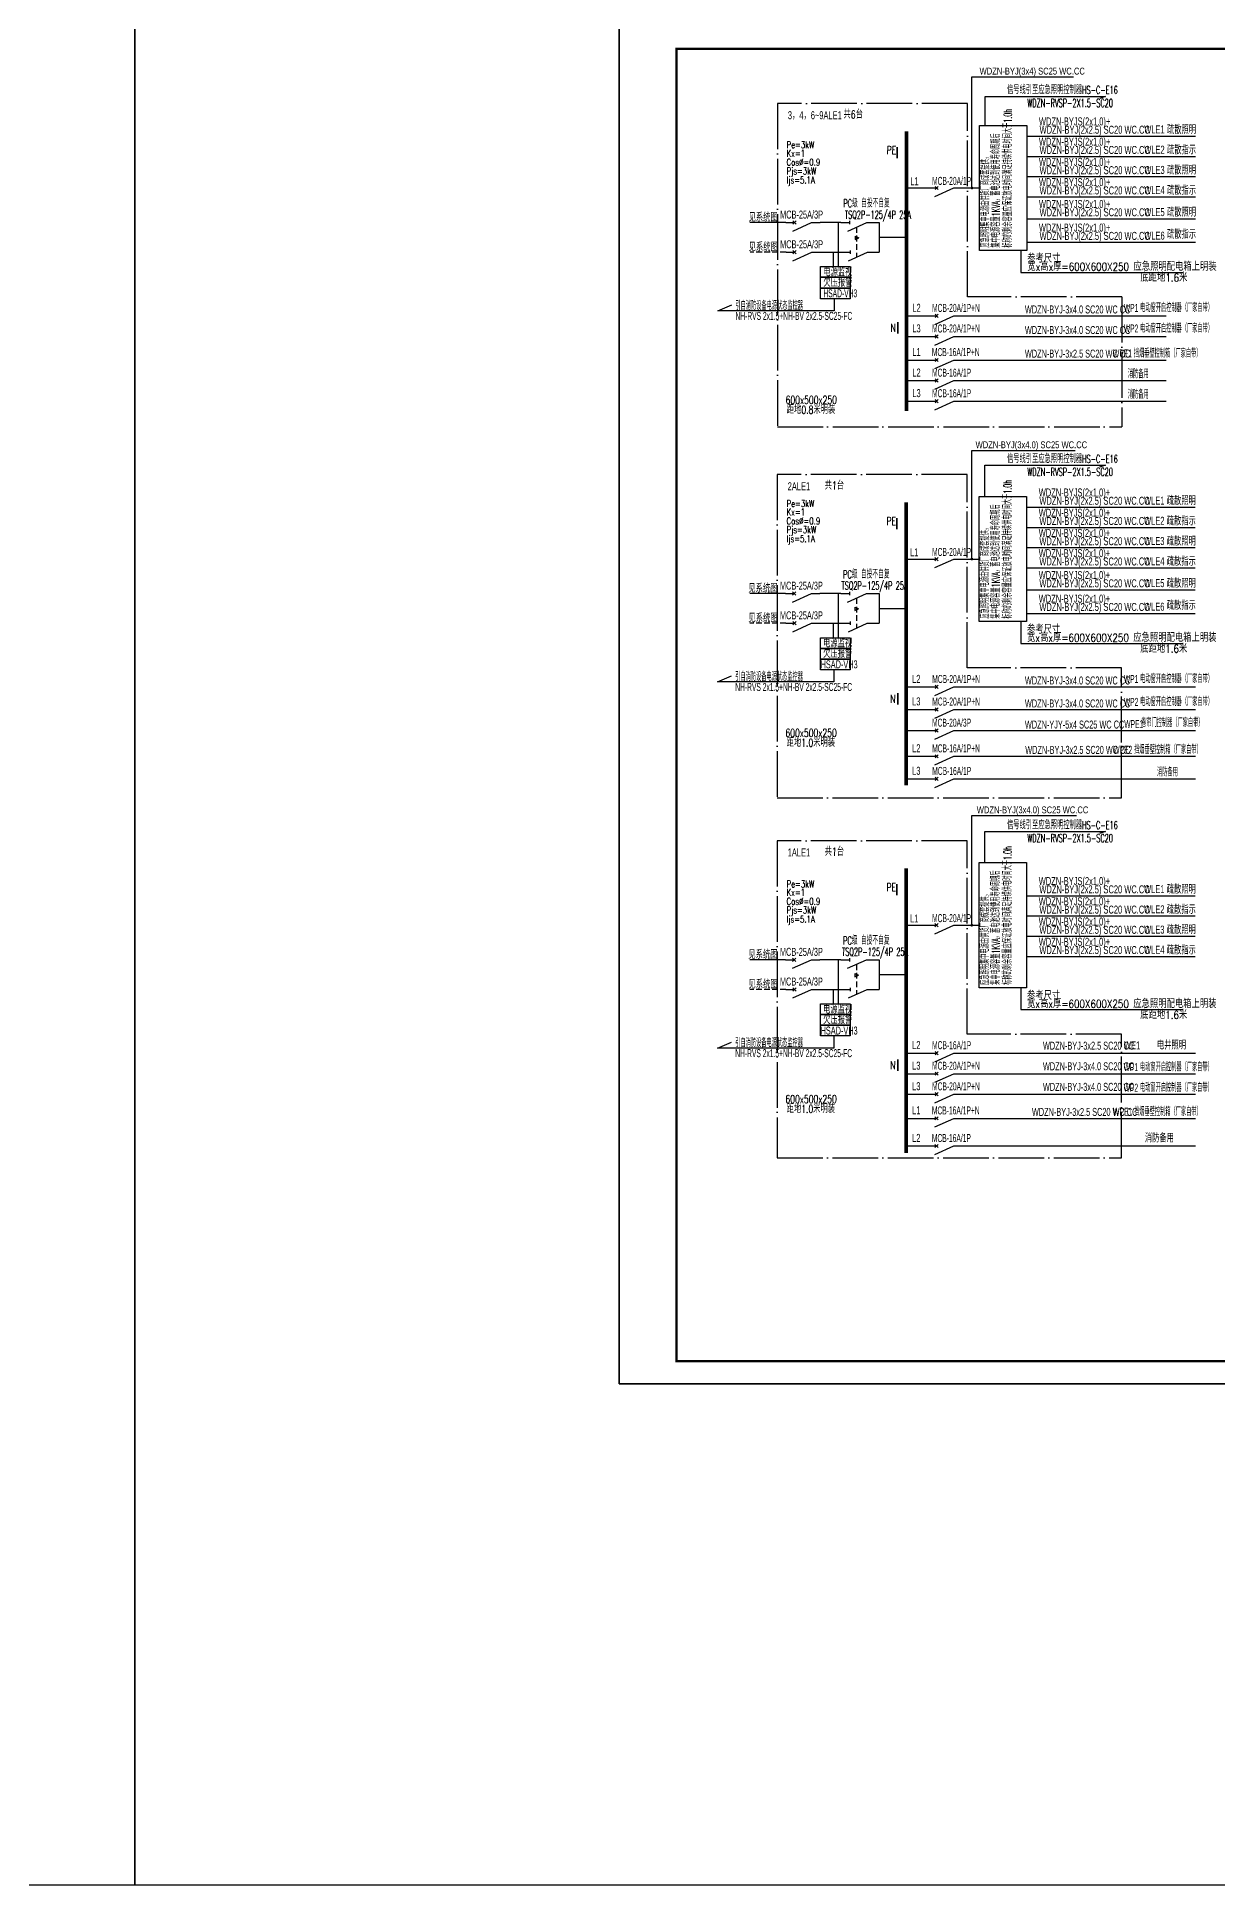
# Model space of a CAD drawing. Extents: x -127004 to 341119, y -13158 to 456864.
# Drawn here: x 122995 to 174608, y -13158 to 67686 of the extents above; entities that cross this region are included whole.
import ezdxf

# ---------------------------------------------------------------- set-up
doc = ezdxf.new("R2010")
doc.units = 0
doc.header["$LTSCALE"] = 1000
for name, pattern in [('CONTINOUS', [0]), ('DASH', [0.35, 0.25, -0.1]), ('DOTE', [2.42, 2, -0.2, 0.02, -0.2]), ('HIDDEN', [0.375, 0.25, -0.125])]:
    doc.linetypes.add(name, pattern=pattern)
doc.layers.get('0').update_dxf_attribs({"linetype": 'CONTINUOUS'})
for name, color, linetype in [('DIM-箱柜', 3, 'CONTINUOUS'), ('DQ', 7, 'CONTINOUS'), ('EL-1', 4, 'DASH'), ('PUB_TEXT', 7, 'CONTINUOUS'), ('SIG_TEXT', 7, 'CONTINUOUS'), ('TEL_LEAD', 3, 'CONTINUOUS'), ('TEL_SYMB', 3, 'CONTINUOUS'), ('TEL_TEXT', 3, 'CONTINUOUS'), ('TEL_TITLE', 7, 'CONTINUOUS'), ('WIRE', 4, 'CONTINUOUS'), ('WIRE-照明', 1, 'CONTINUOUS'), ('XT', 6, 'CONTINUOUS'), ('内审意见修改', 2, 'CONTINUOUS')]:
    doc.layers.add(name, color=color, linetype=linetype)
doc.layers.add('内审要求修改2.10', color=6, linetype='CONTINUOUS', plot=False)
doc.styles.add('_COMPLEX', font='ros.shx', dxfattribs={"width": 0.6, "bigfont": 'jd.shx'})
doc.styles.add('_HZTXT', font='ROMANS2', dxfattribs={"width": 0.8, "bigfont": 'HZDF2'})
doc.styles.add('_JD', font='ros.shx', dxfattribs={"width": 0.65, "bigfont": 'jd.shx'})
doc.styles.add('_TEL_DIM', font='ROMANS2', dxfattribs={"width": 0.8, "height": 3.5, "bigfont": 'HZDF2'})
doc.styles.add('B', font='ROMANS2', dxfattribs={"width": 0.8, "bigfont": 'HZDF2'})
doc.styles.add('DIM_FONT', font='ROMANS', dxfattribs={"bigfont": 'HZTXT'})
doc.styles.add('JD', font='ros.shx', dxfattribs={"width": 0.8, "height": 600, "bigfont": 'hztxt.shx'})
doc.styles.get("Standard").update_dxf_attribs({"font": 'GBENOR', "bigfont": 'GBCBIG'})

# ---------------------------------------------------------------- blocks, each defined once
blk = doc.blocks.new('SADF AGF AERG AER GER')
at = {"layer": 'DIM-箱柜'}
blk.add_lwpolyline([(-462150, -1228514), (-378050, -1228514), (-378050, -1287914), (-462150, -1287914)], close=True, dxfattribs=at)
blk = doc.blocks.new('A$C6873132B')
at = {"layer": 'DIM-箱柜'}
blk.add_blockref('SADF AGF AERG AER GER', (378050, 1287914), dxfattribs=at)
blk = doc.blocks.new('M_M7')
for p, q in [((-0.25, -0.2), (0, -0.75)), ((-0.047, -0.297), (0.047, -0.203)), ((-0.047, -0.203), (0.047, -0.297))]:
    blk.add_line(p, q)
for points in [[(0, 0), (0, -0.25)], [(0, -0.75), (0, -1)]]:
    blk.add_lwpolyline(points)
at = {"width": 0.8, "flags": 9}
blk.add_attdef('S', (0.25, -0.5), '', height=0.2, dxfattribs=at)
blk = doc.blocks.new('M_M8')
for p, q in [((-0.25, -0.2), (0, -0.75)), ((0.05, -0.25), (-0.05, -0.25))]:
    blk.add_line(p, q)
for points in [[(0, 0), (0, -0.25)], [(0, -0.75), (0, -1)]]:
    blk.add_lwpolyline(points)
at = {"style": 'DIM_FONT', "width": 0.8, "flags": 9}
blk.add_attdef('S', (0.25, -0.5), '', height=0.2, dxfattribs=at)

msp = doc.modelspace()

# ---------------------------------------------------------------- linework, layer by layer
at = {"color": 0, "linetype": 'DOTE'}
for p, q in [((163692, 64776), (155378, 64776)), ((155378, 64776), (155378, 50634)), ((163692, 56313), (163692, 64776)), ((170442, 56313), (163692, 56313)), ((170442, 56313), (170442, 50634)), ((155378, 50634), (170442, 50634)), ((163683, 48545), (155369, 48545)), ((155369, 48545), (155369, 34408)), ((163683, 40082), (163683, 48545)), ((170434, 40082), (163683, 40082)), ((170434, 34408), (170434, 40082)), ((155369, 34408), (170434, 34408)), ((163683, 32525), (155369, 32525)), ((155369, 32525), (155369, 18660)), ((163683, 24063), (163683, 32525)), ((170434, 24063), (163683, 24063)), ((170434, 18660), (170434, 24063)), ((155369, 18660), (170434, 18660))]:
    msp.add_line(p, q, dxfattribs=at)
for points in [[(127272, 356455), (341119, 356455), (341119, -13158), (127272, -13158)], [(-86575, 355413), (127272, 355413), (127272, -13158), (-86575, -13158)]]:
    msp.add_lwpolyline(points, close=True)
at = {"color": 1, "linetype": 'Continuous', "const_width": 72.9}
for points in [[(160619, 62878), (160619, 62381)], [(160654, 55218), (160654, 54707)], [(160610, 46646), (160610, 46149)], [(160646, 38986), (160646, 38476)], [(160610, 30627), (160610, 30130)], [(160646, 22967), (160646, 22457)]]:
    msp.add_lwpolyline(points, dxfattribs=at)
at = {"layer": 'EL-1'}
for p, q in [((155756, 58272), (154182, 58272)), ((155748, 42040), (154174, 42040)), ((155748, 26021), (154174, 26021))]:
    msp.add_line(p, q, dxfattribs=at)
at = {"layer": 'PUB_TEXT'}
for p, q in [((166032, 58341), (166032, 57386)), ((166032, 57386), (173135, 57386)), ((166024, 42110), (166024, 41155)), ((166024, 41155), (173127, 41155)), ((166024, 26090), (166024, 25136)), ((166024, 25136), (173127, 25136))]:
    msp.add_line(p, q, dxfattribs=at)
for points in [[(166032, 58341), (166032, 57386)], [(166024, 42110), (166024, 41155)], [(166024, 26090), (166024, 25136)]]:
    msp.add_lwpolyline(points, dxfattribs=at)
at = {"layer": 'TEL_LEAD'}
for p, q in [((163890, 61079), (163890, 65938)), ((163890, 65938), (168326, 65938)), ((163882, 44847), (163882, 49592)), ((163882, 49592), (168407, 49592)), ((163882, 28828), (163882, 33622)), ((163882, 33622), (168457, 33622))]:
    msp.add_line(p, q, dxfattribs=at)
at = {"layer": 'TEL_LEAD', "const_width": 60}
for points in [[(163890, 61049, 1), (163890, 61109, 1)], [(163882, 44817, 1), (163882, 44877, 1)], [(163882, 28798, 1), (163882, 28858, 1)]]:
    msp.add_lwpolyline(points, format="xyb", close=True, dxfattribs=at)
at = {"layer": 'TEL_SYMB'}
for points in [[(166282, 63817), (166282, 58341), (164215, 58341), (164215, 63817)], [(166274, 47585), (166274, 42110), (164207, 42110), (164207, 47585)], [(166274, 31566), (166274, 26090), (164207, 26090), (164207, 31566)]]:
    msp.add_lwpolyline(points, close=True, dxfattribs=at)
at = {"layer": 'TEL_TITLE'}
msp.add_lwpolyline([(148461, 8761), (232561, 8761), (232561, 68161), (148461, 68161)], close=True, dxfattribs=at)
at = {"layer": 'TEL_TITLE', "const_width": 100}
msp.add_lwpolyline([(150961, 9761), (231561, 9761), (231561, 67161), (150961, 67161)], close=True, dxfattribs=at)
at = {"layer": 'WIRE', "color": 6}
for p, q in [((152770, 55700), (153386, 55967)), ((157862, 55700), (152770, 55700)), ((152762, 39469), (153378, 39736)), ((157854, 39469), (152762, 39469)), ((152762, 23450), (153378, 23717)), ((157854, 23450), (152762, 23450))]:
    msp.add_line(p, q, dxfattribs=at)
at = {"layer": 'WIRE-照明'}
for p, q in [((169732, 65086), (169477, 65000)), ((166274, 63348), (173661, 63348)), ((166274, 62463), (173661, 62463)), ((166274, 61578), (173661, 61578)), ((161021, 61079), (161972, 61079)), ((163147, 61079), (164215, 61079)), ((166274, 60693), (173661, 60693)), ((159473, 59571), (159833, 59571)), ((159833, 59571), (159833, 58272)), ((166274, 59736), (173661, 59736)), ((158781, 58975), (158781, 58827)), ((158781, 58975), (158940, 58901)), ((158781, 58827), (158940, 58901)), ((159469, 58272), (159833, 58272)), ((159833, 58921), (161021, 58921)), ((166274, 58704), (173661, 58704)), ((161021, 55485), (161972, 55485)), ((163147, 55485), (172384, 55485)), ((161021, 54585), (161972, 54585)), ((163147, 54585), (172384, 54585)), ((161021, 53553), (161972, 53553)), ((163147, 53553), (172384, 53553)), ((161021, 52653), (161972, 52653)), ((163147, 52653), (172384, 52653)), ((161021, 51753), (161972, 51753)), ((163147, 51753), (172384, 51753)), ((169724, 48947), (169468, 48861)), ((166265, 47117), (173653, 47117)), ((166265, 46232), (173653, 46232)), ((166265, 45347), (173653, 45347)), ((161013, 44847), (161964, 44847)), ((163139, 44847), (164207, 44847)), ((166265, 44462), (173653, 44462)), ((159464, 43339), (159825, 43339)), ((159825, 43339), (159825, 42040)), ((166265, 43505), (173653, 43505)), ((158772, 42743), (158772, 42596)), ((158772, 42743), (158932, 42669)), ((158772, 42596), (158932, 42669)), ((159461, 42040), (159825, 42040)), ((159825, 42690), (161013, 42690)), ((166265, 42472), (173653, 42472)), ((161013, 39253), (161972, 39253)), ((163147, 39253), (173661, 39253)), ((161013, 38267), (161972, 38267)), ((163147, 38267), (173661, 38267)), ((161013, 37343), (161972, 37343)), ((163147, 37343), (172376, 37343)), ((163147, 37343), (173661, 37343)), ((161013, 36218), (161972, 36218)), ((163147, 36218), (173661, 36218)), ((161013, 35232), (161972, 35232)), ((163147, 35232), (173661, 35232)), ((169724, 32928), (169468, 32842)), ((166265, 30118), (173653, 30118)), ((166265, 29233), (173653, 29233)), ((161013, 28828), (161964, 28828)), ((163139, 28828), (164207, 28828)), ((166265, 28348), (173653, 28348)), ((158772, 26724), (158772, 26577)), ((158772, 26724), (158932, 26650)), ((159464, 27320), (159825, 27320)), ((159825, 27320), (159825, 26021)), ((166265, 27463), (173653, 27463)), ((158772, 26577), (158932, 26650)), ((159461, 26021), (159825, 26021)), ((159825, 26671), (161013, 26671)), ((161013, 23234), (161972, 23234)), ((163147, 23234), (173661, 23234)), ((161013, 22334), (161972, 22334)), ((163147, 22334), (172376, 22334)), ((163147, 22334), (173661, 22334)), ((161013, 21434), (161972, 21434)), ((163147, 21434), (173661, 21434)), ((161013, 20380), (161964, 20380)), ((163139, 20380), (173661, 20380)), ((161013, 19172), (161964, 19172)), ((163139, 19172), (173661, 19172))]:
    msp.add_line(p, q, dxfattribs=at)
at = {"layer": 'WIRE-照明', "linetype": 'Continuous'}
for p, q in [((155749, 59571), (154178, 59571)), ((158160, 59571), (157249, 59571)), ((157256, 58272), (158192, 58272)), ((155741, 43339), (154169, 43339)), ((158152, 43339), (157241, 43339)), ((157248, 42040), (158184, 42040)), ((155741, 27320), (154169, 27320)), ((158152, 27320), (157241, 27320)), ((157248, 26021), (158184, 26021))]:
    msp.add_line(p, q, dxfattribs=at)
at = {"layer": 'WIRE-照明', "linetype": 'HIDDEN'}
for p, q in [((158842, 59370), (158842, 58056)), ((158834, 43138), (158834, 41824)), ((158834, 27119), (158834, 25805))]:
    msp.add_line(p, q, dxfattribs=at)
at = {"layer": 'WIRE-照明'}
for points in [[(164465, 63817), (164465, 65086), (169732, 65086)], [(164457, 47585), (164457, 48947), (169724, 48947)], [(164457, 31566), (164457, 32928), (169724, 32928)]]:
    msp.add_lwpolyline(points, dxfattribs=at)
at = {"layer": 'WIRE-照明', "const_width": 160}
for points in [[(161021, 63561), (161021, 51318)], [(161013, 47330), (161013, 34942)], [(161013, 31311), (161013, 18863)]]:
    msp.add_lwpolyline(points, dxfattribs=at)
at = {"layer": 'XT'}
for p, q in [((158043, 59571), (158043, 57640)), ((157839, 57640), (157839, 58272)), ((157862, 56237), (157862, 55700)), ((158034, 43339), (158034, 41408)), ((157831, 41408), (157831, 42040)), ((157854, 40005), (157854, 39469)), ((158034, 27320), (158034, 25389)), ((157831, 25389), (157831, 26021)), ((157854, 23986), (157854, 23450))]:
    msp.add_line(p, q, dxfattribs=at)
for points in [[(157267, 57640), (158567, 57640), (158567, 57172), (157267, 57172)], [(157267, 57172), (158567, 57172), (158567, 56704), (157267, 56704)], [(157267, 56704), (158567, 56704), (158567, 56237), (157267, 56237)], [(157259, 41408), (158558, 41408), (158558, 40941), (157259, 40941)], [(157259, 40941), (158558, 40941), (158558, 40473), (157259, 40473)], [(157259, 40473), (158558, 40473), (158558, 40005), (157259, 40005)], [(157259, 25389), (158558, 25389), (158558, 24921), (157259, 24921)], [(157259, 24921), (158558, 24921), (158558, 24454), (157259, 24454)], [(157259, 24454), (158558, 24454), (158558, 23986), (157259, 23986)]]:
    msp.add_lwpolyline(points, close=True, dxfattribs=at)

# ---------------------------------------------------------------- block references
at = {"layer": 'DIM-箱柜'}
msp.add_blockref('SADF AGF AERG AER GER', (610611, 1296675), dxfattribs=at)
at = {"layer": 'DQ', "xscale": 1500, "yscale": 1500, "zscale": 1500, "rotation": 90}
for name, p in [('M_M7', (161972, 61079)), ('M_M7', (155749, 59571)), ('M_M8', (158160, 59571)), ('M_M7', (155756, 58272)), ('M_M8', (158192, 58272)), ('M_M7', (161972, 55485)), ('M_M7', (161972, 54585)), ('M_M7', (161972, 53553)), ('M_M7', (161972, 52653)), ('M_M7', (161972, 51753)), ('M_M7', (161964, 44847)), ('M_M7', (155741, 43339)), ('M_M8', (158152, 43339)), ('M_M7', (155748, 42040)), ('M_M8', (158184, 42040)), ('M_M7', (161972, 39253)), ('M_M7', (161972, 38267)), ('M_M7', (161972, 37343)), ('M_M7', (161972, 36218)), ('M_M7', (161972, 35232)), ('M_M7', (161964, 28828)), ('M_M7', (155741, 27320)), ('M_M8', (158152, 27320)), ('M_M7', (155748, 26021)), ('M_M8', (158184, 26021)), ('M_M7', (161972, 23234)), ('M_M7', (161972, 22334)), ('M_M7', (161972, 21434)), ('M_M7', (161964, 20380)), ('M_M7', (161964, 19172))]:
    msp.add_blockref(name, p, dxfattribs=at)
at = {"layer": '内审要求修改2.10'}
msp.add_blockref('A$C6873132B', (232561, 8761), dxfattribs=at)

# ---------------------------------------------------------------- texts
at = {"layer": 'PUB_TEXT', "style": '_HZTXT', "width": 0.6}
for s, p in [('信号线引至应急照明控制器HS-C-E16 ', (165425, 65191)), ('WDZN-RVSP-2X1.5-SC20', (166311, 64622)), ('信号线引至应急照明控制器HS-C-E16 ', (165425, 49052)), ('WDZN-RVSP-2X1.5-SC20', (166311, 48483)), ('信号线引至应急照明控制器HS-C-E16 ', (165425, 33033)), ('WDZN-RVSP-2X1.5-SC20', (166311, 32464))]:
    msp.add_text(s, height=350, dxfattribs=at).set_placement(p)
at = {"layer": 'PUB_TEXT', "style": '_HZTXT', "width": 0.5}
for s, p in [('标称的剩余容量应保证放电时间满足持续供电时间大于1.0h', (165632, 58473)), ('集中电源容量1KVA，蓄电池达到使用寿命周期后', (165112, 58473)), ('应急照明集中电源由供货厂商成套提供，', (164642, 58473)), ('标称的剩余容量应保证放电时间满足持续供电时间大于1.0h', (165624, 42242)), ('集中电源容量1KVA，蓄电池达到使用寿命周期后', (165104, 42242)), ('应急照明集中电源由供货厂商成套提供，', (164633, 42242)), ('集中电源容量1KVA，蓄电池达到使用寿命周期后', (165104, 26223)), ('标称的剩余容量应保证放电时间满足持续供电时间大于1.0h', (165624, 26223)), ('应急照明集中电源由供货厂商成套提供，', (164633, 26223))]:
    msp.add_text(s, height=350, rotation=90, dxfattribs=at).set_placement(p)
at = {"layer": 'SIG_TEXT'}
for s, height, style, width, p in [('Pe=3kW', 300, '_TEL_DIM', 0.75, (155777, 62818)), ('Cos%%C=0.9', 300, '_TEL_DIM', 0.75, (155777, 62058)), ('Kx=1', 300, '_TEL_DIM', 0.75, (155777, 62449)), ('Pjs=3kW', 300, '_TEL_DIM', 0.75, (155777, 61675)), ('Ijs=5.1A', 300, '_TEL_DIM', 0.75, (155777, 61277)), ('参考尺寸', 350, '_HZTXT', 0.8, (166302, 57820, 0)), ('宽x高x厚=600X600X250 应急照明配电箱上明装 ', 350, '_HZTXT', 0.8, (166308, 57462, 0)), ('底距地1.6米', 350, '_HZTXT', 0.8, (171257, 56983, 0)), ('Pe=3kW', 300, '_TEL_DIM', 0.75, (155777, 47125)), ('Kx=1', 300, '_TEL_DIM', 0.75, (155777, 46757)), ('Cos%%C=0.9', 300, '_TEL_DIM', 0.75, (155777, 46366)), ('Pjs=3kW', 300, '_TEL_DIM', 0.75, (155777, 45983)), ('Ijs=5.1A', 300, '_TEL_DIM', 0.75, (155777, 45584)), ('参考尺寸', 350, '_HZTXT', 0.8, (166294, 41588, 0)), ('宽x高x厚=600X600X250 应急照明配电箱上明装 ', 350, '_HZTXT', 0.8, (166300, 41230, 0)), ('底距地1.6米', 350, '_HZTXT', 0.8, (171249, 40752, 0)), ('Pe=3kW', 300, '_TEL_DIM', 0.75, (155777, 30484)), ('Cos%%C=0.9', 300, '_TEL_DIM', 0.75, (155777, 29725)), ('Kx=1', 300, '_TEL_DIM', 0.75, (155777, 30115)), ('Pjs=3kW', 300, '_TEL_DIM', 0.75, (155777, 29341)), ('Ijs=5.1A', 300, '_TEL_DIM', 0.75, (155777, 28943)), ('参考尺寸', 350, '_HZTXT', 0.8, (166294, 25569, 0)), ('宽x高x厚=600X600X250 应急照明配电箱上明装 ', 350, '_HZTXT', 0.8, (166300, 25211, 0)), ('底距地1.6米', 350, '_HZTXT', 0.8, (171249, 24733, 0))]:
    msp.add_text(s, height=height, dxfattribs=dict(at, style=style, width=width)).set_placement(p)
at = {"layer": 'TEL_LEAD', "color": 7, "style": 'JD', "width": 0.8}
for s, p in [('WDZN-BYJ(3x4) SC25 WC.CC', (164224, 66041)), ('WDZN-BYJ(3x4.0) SC25 WC.CC', (164049, 49695)), ('WDZN-BYJ(3x4.0) SC25 WC.CC', (164099, 33725))]:
    msp.add_text(s, height=300, dxfattribs=at).set_placement(p)
at = {"layer": 'TEL_TEXT', "ltscale": 2, "style": '_COMPLEX'}
for s, width, p in [('3，4，6~9ALE1', 0.7, (155837, 64087)), ('WDZN-BYJS(2x1.0)+', 0.7, (166818, 63817)), ('WDZN-BYJS(2x1.0)+', 0.7, (166818, 62932)), ('WDZN-BYJ(2x2.5) SC20 WC.CC', 0.7, (166846, 63453)), ('WLE1', 0.7, (171425, 63463)), ('疏散照明', 0.7, (172417, 63444)), ('WDZN-BYJS(2x1.0)+', 0.7, (166818, 62047)), ('WDZN-BYJ(2x2.5) SC20 WC.CC', 0.7, (166846, 62568)), ('WLE2', 0.7, (171425, 62579)), ('疏散指示', 0.7, (172417, 62559)), ('L1', 0.7, (161191, 61200)), ('MCB-20A/1P', 0.5, (162144, 61215)), ('WDZN-BYJS(2x1.0)+', 0.7, (166818, 61162)), ('WDZN-BYJ(2x2.5) SC20 WC.CC', 0.7, (166846, 61683)), ('WLE3', 0.7, (171425, 61694)), ('疏散照明', 0.7, (172417, 61674)), ('WDZN-BYJ(2x2.5) SC20 WC.CC', 0.7, (166846, 60798)), ('WLE4', 0.7, (171425, 60809)), ('疏散指示', 0.7, (172417, 60789)), ('WDZN-BYJS(2x1.0)+', 0.7, (166818, 60205)), ('WDZN-BYJ(2x2.5) SC20 WC.CC', 0.7, (166846, 59841)), ('WLE5', 0.7, (171425, 59851)), ('疏散照明', 0.7, (172417, 59832)), ('WDZN-BYJS(2x1.0)+', 0.7, (166818, 59172)), ('WDZN-BYJ(2x2.5) SC20 WC.CC', 0.7, (166846, 58809)), ('WLE6', 0.7, (171425, 58819)), ('疏散指示', 0.7, (172417, 58867)), ('电源监视', 0.7, (157386, 57215, 37)), ('欠压报警', 0.7, (157390, 56760, 37)), ('HSAD-VH3', 0.5, (157390, 56298)), ('引自消防设备电源状态监控器 ', 0.5, (153543, 55751)), ('L2', 0.7, (161281, 55663)), ('MCB-20A/1P+N', 0.5, (162144, 55658)), ('WDZN-BYJ-3x4.0 SC20 WC CC', 0.6, (166205, 55591)), ('WP1 电动窗开启控制器（厂家自带）', 0.5, (170531, 55658)), ('NH-RVS 2x1.5+NH-BV 2x2.5-SC25-FC ', 0.5, (153543, 55309)), ('L3', 0.7, (161281, 54763)), ('MCB-20A/1P+N', 0.5, (162144, 54758)), ('WDZN-BYJ-3x4.0 SC20 WC CC', 0.6, (166205, 54691)), ('WP2 电动窗开启控制器（厂家自带）', 0.5, (170531, 54758)), ('L1', 0.7, (161281, 53731)), ('MCB-16A/1P+N', 0.5, (162136, 53726)), ('WDZN-BYJ-3x2.5 SC20 WC CC', 0.6, (166205, 53659)), ('          WPE1 挡烟垂壁控制箱（厂家自带）  ', 0.5, (169245, 53664)), ('L2', 0.7, (161281, 52831)), ('MCB-16A/1P', 0.5, (162144, 52826)), ('                  消防备用', 0.5, (169245, 52764)), ('L3', 0.7, (161281, 51931)), ('MCB-16A/1P', 0.5, (162144, 51926)), ('                  消防备用', 0.5, (169245, 51864)), ('2ALE1', 0.7, (155829, 47856)), ('WDZN-BYJS(2x1.0)+', 0.7, (166810, 47585)), ('WDZN-BYJS(2x1.0)+', 0.7, (166810, 46700)), ('WDZN-BYJ(2x2.5) SC20 WC.CC', 0.7, (166837, 47222)), ('WLE1', 0.7, (171416, 47232)), ('疏散照明', 0.7, (172408, 47212)), ('WDZN-BYJS(2x1.0)+', 0.7, (166810, 45815)), ('WDZN-BYJ(2x2.5) SC20 WC.CC', 0.7, (166837, 46337)), ('WLE2', 0.7, (171416, 46347)), ('疏散指示', 0.7, (172408, 46327)), ('L1', 0.7, (161183, 44968)), ('MCB-20A/1P', 0.5, (162144, 44983)), ('WDZN-BYJS(2x1.0)+', 0.7, (166810, 44930)), ('WDZN-BYJ(2x2.5) SC20 WC.CC', 0.7, (166837, 45452)), ('WLE3', 0.7, (171416, 45462)), ('疏散照明', 0.7, (172408, 45443)), ('WDZN-BYJ(2x2.5) SC20 WC.CC', 0.7, (166837, 44567)), ('WLE4', 0.7, (171416, 44577)), ('疏散指示', 0.7, (172408, 44558)), ('WDZN-BYJS(2x1.0)+', 0.7, (166810, 43973)), ('WDZN-BYJ(2x2.5) SC20 WC.CC', 0.7, (166837, 43610)), ('WLE5', 0.7, (171416, 43620)), ('疏散照明', 0.7, (172408, 43600)), ('WDZN-BYJS(2x1.0)+', 0.7, (166810, 42941)), ('WDZN-BYJ(2x2.5) SC20 WC.CC', 0.7, (166837, 42577)), ('WLE6', 0.7, (171416, 42588)), ('疏散指示', 0.7, (172408, 42636)), ('电源监视', 0.7, (157378, 40983, 37)), ('欠压报警', 0.7, (157381, 40529, 37)), ('引自消防设备电源状态监控器 ', 0.5, (153535, 39519)), ('HSAD-VH3', 0.6, (157268, 40066)), ('L2', 0.7, (161272, 39431)), ('MCB-20A/1P+N', 0.5, (162152, 39426)), ('WDZN-BYJ-3x4.0 SC20 WC CC', 0.6, (166205, 39360)), ('WP1 电动窗开启控制器（厂家自带）', 0.5, (170531, 39426)), ('NH-RVS 2x1.5+NH-BV 2x2.5-SC25-FC ', 0.5, (153535, 39077)), ('MCB-20A/1P+N', 0.5, (162152, 38440)), ('WP2 电动窗开启控制器（厂家自带）', 0.5, (170531, 38422)), ('L3', 0.7, (161272, 38445)), ('WDZN-BYJ-3x4.0 SC20 WC CC', 0.6, (166205, 38356)), ('MCB-20A/3P', 0.5, (162144, 37516)), ('WDZN-YJY-5x4 SC25 WC CC', 0.6, (166205, 37432)), ('WPE1', 0.5, (170551, 37454)), ('卷帘门控制器（厂家自带）', 0.5, (171286, 37507)), ('L2', 0.7, (161272, 36396)), ('MCB-16A/1P+N', 0.5, (162148, 36391)), ('WDZN-BYJ-3x2.5 SC20 WC CC', 0.6, (166219, 36325)), ('          WPE2 挡烟垂壁控制箱（厂家自带）  ', 0.5, (169259, 36329)), ('L3', 0.7, (161272, 35410)), ('MCB-16A/1P', 0.5, (162152, 35405)), ('                  消防备用', 0.5, (170522, 35343)), ('1ALE1', 0.7, (155829, 31837)), ('WDZN-BYJS(2x1.0)+', 0.7, (166810, 30587)), ('WDZN-BYJS(2x1.0)+', 0.7, (166810, 29702)), ('WDZN-BYJ(2x2.5) SC20 WC.CC', 0.7, (166837, 30223)), ('WLE1', 0.7, (171416, 30233)), ('疏散照明', 0.7, (172408, 30214)), ('L1', 0.7, (161183, 28949)), ('MCB-20A/1P', 0.5, (162144, 28964)), ('WDZN-BYJS(2x1.0)+', 0.7, (166810, 28817)), ('WDZN-BYJ(2x2.5) SC20 WC.CC', 0.7, (166837, 29338)), ('WLE2', 0.7, (171416, 29348)), ('疏散指示', 0.7, (172408, 29329)), ('WDZN-BYJS(2x1.0)+', 0.7, (166810, 27932)), ('WDZN-BYJ(2x2.5) SC20 WC.CC', 0.7, (166837, 28453)), ('WLE3', 0.7, (171416, 28463)), ('疏散照明', 0.7, (172408, 28444)), ('WDZN-BYJ(2x2.5) SC20 WC.CC', 0.7, (166837, 27568)), ('WLE4', 0.7, (171416, 27579)), ('疏散指示', 0.7, (172408, 27559)), ('电源监视', 0.7, (157378, 24964, 37)), ('HSAD-VH3', 0.6, (157268, 24047)), ('欠压报警', 0.7, (157381, 24510, 37)), ('引自消防设备电源状态监控器 ', 0.5, (153535, 23500)), ('L2', 0.7, (161272, 23412)), ('MCB-16A/1P', 0.5, (162144, 23407)), ('WDZN-BYJ-3x2.5 SC20 CC', 0.6, (166994, 23384)), ('WE1        电井照明', 0.7, (170540, 23398)), ('NH-RVS 2x1.5+NH-BV 2x2.5-SC25-FC ', 0.5, (153535, 23058)), ('L3', 0.7, (161272, 22512)), ('MCB-20A/1P+N', 0.5, (162144, 22507)), ('WDZN-BYJ-3x4.0 SC20 CC', 0.6, (166994, 22484)), ('WP1 电动窗开启控制器（厂家自带）', 0.5, (170522, 22446)), ('L3', 0.7, (161272, 21612)), ('MCB-20A/1P+N', 0.5, (162144, 21607)), ('WDZN-BYJ-3x4.0 SC20 CC', 0.6, (166994, 21584)), ('WP2 电动窗开启控制器（厂家自带）', 0.5, (170522, 21546)), ('L1', 0.7, (161272, 20558)), ('MCB-16A/1P+N', 0.5, (162136, 20553)), ('WDZN-BYJ-3x2.5 SC20 WC CC', 0.6, (166512, 20487)), ('          WPE1 挡烟垂壁控制箱（厂家自带）  ', 0.5, (169256, 20491)), ('L2', 0.7, (161272, 19350)), ('MCB-16A/1P', 0.5, (162136, 19345)), ('          消防备用', 0.7, (170540, 19336))]:
    msp.add_text(s, height=350, dxfattribs=dict(at, width=width)).set_placement(p)
at = {"layer": 'TEL_TEXT', "linetype": 'Continuous', "style": 'B', "oblique": 0.7}
for s, width, p in [('共6台', 0.7, (158268, 64124)), ('见系统图', 0.7, (154116, 59610)), ('TSQ2P-125/4P 25A', 0.6, (158328, 59737)), ('见系统图', 0.7, (154120, 58311)), ('600x500x250', 0.7, (155736, 51634)), ('距地0.8米明装', 0.7, (155790, 51205)), ('共1台', 0.7, (157448, 47886)), ('见系统图', 0.7, (154107, 43378)), ('TSQ2P-125/4P 25A', 0.6, (158177, 43512)), ('见系统图', 0.7, (154112, 42079)), ('600x500x250', 0.7, (155728, 37068)), ('距地1.0米明装', 0.7, (155782, 36638)), ('共1台', 0.7, (157448, 31867)), ('见系统图', 0.7, (154107, 27359)), ('TSQ2P-125/4P 25A', 0.6, (158202, 27492)), ('见系统图', 0.7, (154112, 26060)), ('600x500x250', 0.7, (155728, 21049)), ('距地1.0米明装', 0.7, (155782, 20619))]:
    msp.add_text(s, height=350, dxfattribs=dict(at, width=width)).set_placement(p)
at = {"layer": 'TEL_TEXT', "color": 1, "linetype": 'Continuous', "style": 'B', "oblique": 0.7, "width": 0.7}
for s, p in [('PE', (160156, 62562)), ('N', (160324, 54788)), ('PE', (160148, 46331)), ('N', (160316, 38557)), ('PE', (160148, 30312)), ('N', (160316, 22538))]:
    msp.add_text(s, height=350, dxfattribs=at).set_placement(p)
at = {"layer": 'TEL_TEXT', "linetype": 'Continuous', "style": 'B', "width": 0.55}
for p in [(158259, 60235), (158251, 44003), (158251, 27984)]:
    msp.add_text('PC级 自投不自复', height=350, dxfattribs=at).set_placement(p)
at = {"layer": '内审意见修改', "ltscale": 2, "style": '_JD', "width": 0.55}
for p in [(155498, 59741), (155498, 58442), (155490, 43509), (155490, 42210), (155490, 27490), (155490, 26191)]:
    msp.add_text('MCB-25A/3P', height=350, dxfattribs=at).set_placement(p)

doc.saveas('drawing.dxf')
